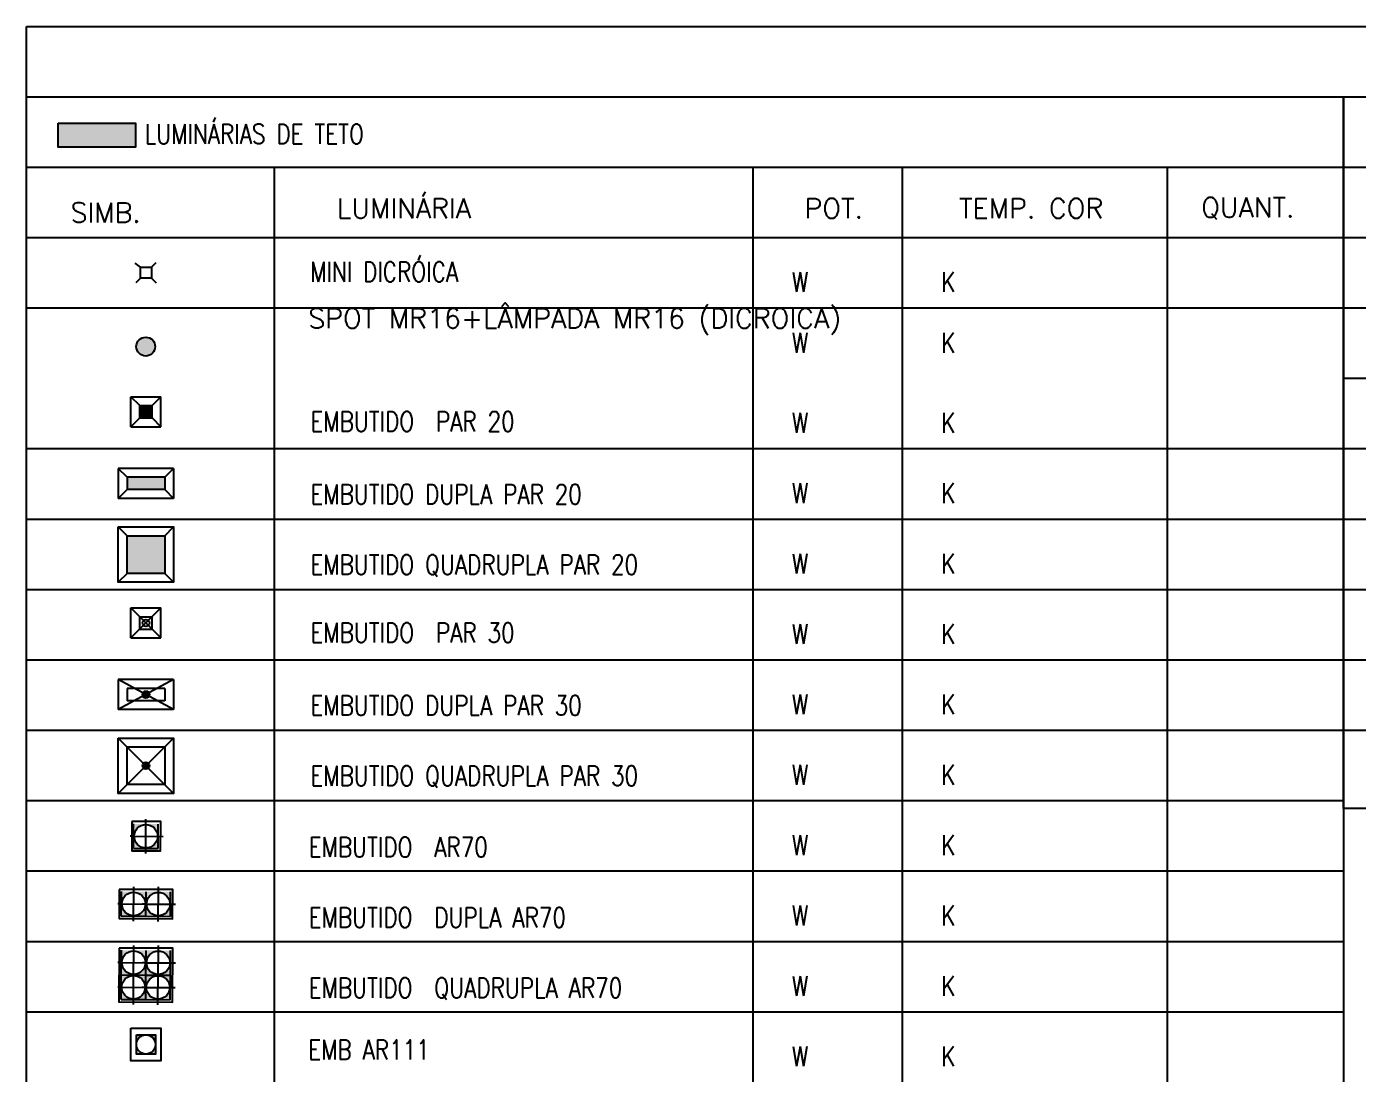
# Model space of a CAD drawing. Header units: metres. Extents: x 2442 to 5008, y 1070 to 2228.
# Drawn here: x 2494.78 to 2502.35, y 1079.79 to 1085.74 of the extents above; entities that cross this region are included whole.
import ezdxf

# ---------------------------------------------------------------- set-up
doc = ezdxf.new("R2010")
doc.units = ezdxf.units.M
for name, color, linetype in [('003', 1, 'Continuous'), ('ARQ-TEXTO3', 3, 'Continuous'), ('Iluminação (teto)', 10, 'Continuous'), ('LEGENDA_LINHA', 8, 'Continuous'), ('Luminárias', 1, 'Continuous'), ('MOBIL', 7, 'Continuous')]:
    doc.layers.add(name, color=color, linetype=linetype)
doc.styles.add('ROMANS', font='ROMANS.SHX')

# ---------------------------------------------------------------- blocks, each defined once
blk = doc.blocks.new('DICROICA')
blk.add_hatch(color=256).paths.add_polyline_path([(38319.35310211413, -4676.79562695502), (38319.35310211412, -4676.72562695502), (38319.28310211413, -4676.72562695502), (38319.28310211413, -4676.79562695502)])
for p, q in [((38319.28310211412, -4676.72562695502), (38319.23310211413, -4676.675626955028)), ((38319.23310211413, -4676.675626955021), (38319.23310211413, -4676.845626955019)), ((38319.23310211413, -4676.675626955021), (38319.40310211411, -4676.675626955021)), ((38319.35310211412, -4676.72562695502), (38319.40310211412, -4676.675626955021)), ((38319.40310211411, -4676.675626955021), (38319.40310211413, -4676.845626955019)), ((38319.28310211413, -4676.72562695502), (38319.28310211413, -4676.79562695502)), ((38319.28310211413, -4676.72562695502), (38319.35310211412, -4676.72562695502)), ((38319.35310211412, -4676.72562695502), (38319.35310211413, -4676.79562695502)), ((38319.28310211413, -4676.79562695502), (38319.23310211413, -4676.845626955012)), ((38319.23310211413, -4676.845626955019), (38319.40310211413, -4676.845626955019)), ((38319.28310211414, -4676.79562695502), (38319.35310211412, -4676.79562695502)), ((38319.35310211413, -4676.79562695502), (38319.40310211413, -4676.845626955019))]:
    blk.add_line(p, q)
blk = doc.blocks.new('011156')
for p, q in [((-2.500000000000909, 2.499999999999886), (-4.621320343562729, 4.621320343559432)), ((2.499999999999091, 2.499999999999886), (4.621320343557272, 4.621320343559432)), ((-2.500000000000909, -2.500000000000114), (-4.621320343562729, -4.62132034355966)), ((2.499999999999091, -2.500000000000114), (4.39493723954638, -4.825771454416667))]:
    blk.add_line(p, q)
blk.add_lwpolyline([(-2.500000000000909, -2.5), (2.499999999999091, -2.5), (2.499999999999091, 2.5), (-2.500000000000909, 2.5)], close=True)
blk = doc.blocks.new('CHIP')
at = {"layer": 'Iluminação (teto)', "color": 240, "true_color": 0xed1f24, "xscale": -0.01251927773493109, "yscale": 0.01251927773493109, "zscale": 0.01251927773493109, "rotation": 180}
blk.add_blockref('011156', (38319.16247133936, -4680.189256089168), dxfattribs=at)
blk = doc.blocks.new('diojfi')
at = {"layer": 'Iluminação (teto)', "true_color": 0xed1f24}
blk.add_hatch(color=240, dxfattribs=at).paths.add_polyline_path([(38319.44047549593, -4679.64569434268), (38319.44047549593, -4679.43169434268), (38319.37047549593, -4679.43169434268), (38319.37047549593, -4679.64569434268)])
at = {"layer": 'Iluminação (teto)', "color": 240, "true_color": 0xed1f24}
for p, q in [((38319.37047549593, -4679.43169434268), (38319.32047549592, -4679.381694342681)), ((38319.32047549592, -4679.381694342681), (38319.32047549593, -4679.695694342679)), ((38319.32047549592, -4679.381694342681), (38319.49047549592, -4679.381694342681)), ((38319.44047549593, -4679.43169434268), (38319.49047549593, -4679.381694342677)), ((38319.49047549592, -4679.381694342681), (38319.49047549593, -4679.695694342679)), ((38319.37047549593, -4679.43169434268), (38319.44047549593, -4679.43169434268)), ((38319.37047549593, -4679.43169434268), (38319.37047549593, -4679.64569434268)), ((38319.44047549593, -4679.43169434268), (38319.44047549593, -4679.64569434268)), ((38319.37047549593, -4679.64569434268), (38319.32047549593, -4679.695694342676)), ((38319.37047549593, -4679.64569434268), (38319.44047549593, -4679.64569434268)), ((38319.44047549593, -4679.64569434268), (38319.49047549594, -4679.695694342679)), ((38319.32047549593, -4679.695694342679), (38319.49047549593, -4679.695694342679))]:
    blk.add_line(p, q, dxfattribs=at)
blk = doc.blocks.new('PAR20 4')
at = {"layer": 'Iluminação (teto)', "true_color": 0xed1f24}
blk.add_hatch(color=240, dxfattribs=at).paths.add_polyline_path([(7.89096665143461, 152.6062733696239), (8.104966651434552, 152.6062733696312), (8.104966651434552, 152.8202733696224), (7.89096665143461, 152.8202733696151)])
at = {"layer": 'Iluminação (teto)', "color": 240, "true_color": 0xed1f24}
for p, q in [((7.890966651431699, 152.8202733696187), (7.8409666514317, 152.8702733696188)), ((8.104966651437461, 152.8202733696187), (8.154966651437462, 152.8702733696188)), ((7.890966651431699, 152.6062733696276), (7.8409666514317, 152.5562733696275)), ((8.104966651437461, 152.6062733696276), (8.154966651437462, 152.5562733696275))]:
    blk.add_line(p, q, dxfattribs=at)
for points in [[(7.8409666514317, 152.8702733696188), (8.154966651437462, 152.8702733696188), (8.154966651437462, 152.5562733696275), (7.8409666514317, 152.5562733696275)], [(7.890966651431699, 152.8202733696187), (8.104966651437461, 152.8202733696187), (8.104966651437461, 152.6062733696276), (7.890966651431699, 152.6062733696276)]]:
    blk.add_lwpolyline(points, close=True, dxfattribs=at)
blk = doc.blocks.new('PAR30 1')
at = {"layer": 'Iluminação (teto)'}
h = blk.add_hatch(dxfattribs=at)
h.set_pattern_fill('ANSI31', color=256)
h.set_pattern_definition([(45, (0, 0), (-0.08838834764831845, 0.08838834764831845), [])])
edge = h.paths.add_edge_path()
edge.add_arc((7.507752090676149, 152.3246543280657), 0.02, 0, 360)
at = {"layer": 'Iluminação (teto)', "color": 240, "true_color": 0xed1f24}
for p, q in [((7.422752090677022, 152.4096543280539), (7.592752090675276, 152.4096543280684)), ((7.422752090677022, 152.2396543280702), (7.422752090677022, 152.4096543280539)), ((7.592752090675276, 152.4096543280684), (7.422752090684298, 152.2396543280702)), ((7.592752090675276, 152.2396543280702), (7.422752090677022, 152.4096543280612)), ((7.592752090675276, 152.2396543280702), (7.592752090675276, 152.4096543280684)), ((7.472752090677023, 152.3596543280581), (7.542752090675276, 152.3596543280642)), ((7.472752090677022, 152.2896543280702), (7.472752090677023, 152.3596543280581)), ((7.542752090675275, 152.2896543280702), (7.542752090675276, 152.3596543280642)), ((7.472752090677022, 152.2896543280702), (7.542752090675275, 152.2896543280702)), ((7.422752090677022, 152.2396543280702), (7.592752090675276, 152.2396543280702))]:
    blk.add_line(p, q, dxfattribs=at)
at = {"layer": 'Iluminação (teto)'}
blk.add_circle((7.507752090676149, 152.3246543280657), 0.02, dxfattribs=at)
blk = doc.blocks.new('PAR30 2')
at = {"layer": 'Iluminação (teto)'}
h = blk.add_hatch(color=256, dxfattribs=at)
h.dxf.hatch_style = 1
edge = h.paths.add_edge_path()
edge.add_arc((7.507752090688604, 151.9176599500666), 0.02, 0, 360)
at = {"layer": 'Iluminação (teto)', "color": 240, "true_color": 0xed1f24}
for p, q in [((7.664752090683578, 152.0026599500707), (7.350752090685091, 152.0026599500634)), ((7.350752090685091, 152.0026599500634), (7.350752090685091, 151.8326599500651)), ((7.664752090683578, 151.8326599500724), (7.350752090688729, 152.0026599500634)), ((7.664752090683578, 152.0026599500707), (7.350752090685091, 151.8326599500579)), ((7.664752090683578, 152.0026599500707), (7.664752090683578, 151.8326599500724)), ((7.614752090683578, 151.9526599500695), (7.400752090685091, 151.9526599500645)), ((7.400752090685091, 151.9526599500645), (7.400752090685091, 151.8826599500663)), ((7.614752090683578, 151.8826599500712), (7.400752090685091, 151.8826599500663)), ((7.614752090683578, 151.9526599500695), (7.614752090683578, 151.8826599500712)), ((7.664752090683578, 151.8326599500724), (7.350752090685091, 151.8326599500651))]:
    blk.add_line(p, q, dxfattribs=at)
at = {"layer": 'Iluminação (teto)'}
blk.add_circle((7.507752090688604, 151.9176599500666), 0.02, dxfattribs=at)
blk = doc.blocks.new('PAR30 4')
at = {"layer": 'Iluminação (teto)'}
h = blk.add_hatch(color=256, dxfattribs=at)
h.dxf.hatch_style = 1
edge = h.paths.add_edge_path()
edge.add_arc((7.507752090689095, 151.5132733696963), 0.02, 0, 360)
at = {"layer": 'Iluminação (teto)', "color": 240, "true_color": 0xed1f24}
for p, q in [((7.664752090688126, 151.6702733696185), (7.350752090682364, 151.3562733696273)), ((7.664752090688126, 151.3562733696273), (7.350752090682364, 151.6702733696185))]:
    blk.add_line(p, q, dxfattribs=at)
for points in [[(7.350752090682364, 151.6702733696185), (7.664752090688126, 151.6702733696185), (7.664752090688126, 151.3562733696273), (7.350752090682364, 151.3562733696273)], [(7.400752090682364, 151.6202733696185), (7.614752090688127, 151.6202733696185), (7.614752090688127, 151.4062733696273), (7.400752090682364, 151.4062733696273)]]:
    blk.add_lwpolyline(points, close=True, dxfattribs=at)
at = {"layer": 'Iluminação (teto)'}
blk.add_circle((7.507752090689095, 151.5132733696963), 0.02, dxfattribs=at)
blk = doc.blocks.new('AR111 1')
at = {"layer": 'Luminárias', "true_color": 0xed1f24}
h = blk.add_hatch(color=240, dxfattribs=at)
h.dxf.hatch_style = 1
h.paths.add_polyline_path([(7.491731464319628, 150.7822628583591), (7.490532435563409, 150.7841284163532), (7.437759761302686, 150.7841284163532), (7.437759761302686, 150.7151519674552, -0.3439644315199508)])
h.paths.add_polyline_path([(7.577744571052563, 150.7835572108182), (7.577744571052563, 150.7841284163532), (7.507752166170349, 150.7841208220508, -0.2239614866053476), (7.561761956571672, 150.7586510650416)])
h.paths.add_polyline_path([(7.577744571052563, 150.7835572108182), (7.561761956571672, 150.7586510650416, -0.1703090787745664), (7.577744571052563, 150.7151519664675)])
h.paths.add_polyline_path([(7.563084597459465, 150.6712451640661, -0.2319201069678326), (7.507752166170349, 150.6441208220509), (7.577744571052563, 150.6441132277558), (7.577744571052563, 150.6484358437871)])
h.paths.add_polyline_path([(7.577744571052563, 150.7130896776342, -0.1625340022969849), (7.563084597459465, 150.6712451640661), (7.577744571052563, 150.6484358437871)])
h.paths.add_polyline_path([(7.437759761302686, 150.7130896766465), (7.437759761302686, 150.6441132277558), (7.488261459415526, 150.6441132277558), (7.489773241689136, 150.6464690794679, -0.3359214563888753)])
at = {"layer": 'Luminárias', "color": 240, "true_color": 0xed1f24}
for points in [[(7.398655298274434, 150.8333286279073), (7.616848883098328, 150.8333286279073), (7.616848883098328, 150.5949130284977), (7.398655298274434, 150.5949130284977)], [(7.437759761302686, 150.7841284163532), (7.577744571052563, 150.7841284163532), (7.577744571052563, 150.6441132277558), (7.437759761302686, 150.6441132277558)]]:
    blk.add_lwpolyline(points, close=True, dxfattribs=at)
blk.add_circle((7.507752166170349, 150.7141208220509), 0.07000000000002649, dxfattribs=at)
blk = doc.blocks.new('AR70 2')
at = {"layer": 'Iluminação (teto)', "true_color": 0xed1f24}
h = blk.add_hatch(color=240, dxfattribs=at)
edge = h.paths.add_edge_path()
edge.add_arc((30.90381106075679, 150.7279506779576), 0.06994882196897853, 89.58820013506357, 179.6720717085646, ccw=False)
edge.add_line((30.904313797044, 150.7978976932703), (30.83431525554417, 150.7983495643505))
edge.add_line((30.83431525554411, 150.7983495643506), (30.83386338446388, 150.7283510228466))
edge = h.paths.add_edge_path()
edge.add_line((30.97386046747092, 150.7274472806829), (30.97431233854389, 150.79744582219))
edge.add_line((30.9743123385439, 150.79744582219), (30.90431379704407, 150.7978976932702))
edge.add_arc((30.90386192596375, 150.7278991517631), 0.0700000000042526, 359.630135920055, 449.630135920055, ccw=False)
edge = h.paths.add_edge_path()
edge.add_arc((30.90386192596738, 150.7278991517668), 0.07000000000061503, 269.630135917077, 359.6301359170769, ccw=False)
edge.add_line((30.90341005488349, 150.6579006102641), (30.97340859638332, 150.6574487391839))
edge.add_line((30.97340859638293, 150.6574487391834), (30.97386046747041, 150.7274472806832))
edge = h.paths.add_edge_path()
edge.add_line((30.83341151338336, 150.6583524813435), (30.90341005488319, 150.6579006102633))
edge.add_arc((30.90381039977969, 150.7278482865598), 0.0699488219730663, 179.5882001358112, 269.67207170204404, ccw=False)
edge.add_line((30.83386338446385, 150.7283510228466), (30.83341151338362, 150.6583524813435))
h = blk.add_hatch(color=240, dxfattribs=at)
edge = h.paths.add_edge_path()
edge.add_arc((31.04380814375635, 150.7270469357967), 0.06994882196897853, 89.58820013506357, 179.6720717085646, ccw=False)
edge.add_line((31.04431088004356, 150.7969939511094), (30.97431233854373, 150.7974458221896))
edge.add_line((30.97431233854367, 150.7974458221896), (30.97386046746344, 150.7274472806857))
edge = h.paths.add_edge_path()
edge.add_line((31.11385755047048, 150.7265435385219), (31.11430942154345, 150.7965420800291))
edge.add_line((31.11430942154346, 150.7965420800291), (31.04431088004363, 150.7969939511093))
edge.add_arc((31.04385900896331, 150.7269954096022), 0.0700000000042526, 359.630135920055, 449.630135920055, ccw=False)
edge = h.paths.add_edge_path()
edge.add_arc((31.04385900896694, 150.7269954096058), 0.07000000000061503, 269.630135917077, 359.6301359170769, ccw=False)
edge.add_line((31.04340713788305, 150.6569968681032), (31.11340567938288, 150.656544997023))
edge.add_line((31.11340567938249, 150.6565449970225), (31.11385755046997, 150.7265435385223))
edge = h.paths.add_edge_path()
edge.add_line((30.97340859638292, 150.6574487391825), (31.04340713788275, 150.6569968681023))
edge.add_arc((31.04380748277925, 150.7269445443989), 0.0699488219730663, 179.5882001358112, 269.67207170204404, ccw=False)
edge.add_line((30.97386046746341, 150.7274472806856), (30.97340859638318, 150.6574487391826))
at = {"layer": 'Iluminação (teto)', "color": 240, "true_color": 0xed1f24}
for p, q in [((30.90322930644847, 150.6299011936593), (30.90449454547902, 150.8258971098665)), ((31.04322638944803, 150.6289974514983), (31.04449162847858, 150.8249933677056)), ((30.83341151338336, 150.6583524813435), (30.83431525554411, 150.7983495643506)), ((30.97340859638293, 150.6574487391834), (30.9743123385439, 150.79744582219)), ((30.97340859638292, 150.6574487391825), (30.97431233854367, 150.7974458221896)), ((31.11340567938249, 150.6565449970225), (31.11430942154346, 150.7965420800291)), ((30.8354952367064, 150.7283226149837), (30.81433720491113, 150.7284569036436)), ((30.8338632713584, 150.7283331500319), (30.83712720205462, 150.7283120799374)), ((30.83386338445361, 150.7283510228475), (31.00185988406783, 150.7272665322551)), ((30.97549231970596, 150.7274188728228), (30.95433428791069, 150.7275531614827)), ((30.97386035435796, 150.727429407871), (30.97712428505418, 150.7274083377764)), ((30.97386046745318, 150.7274472806865), (31.14185696706739, 150.7263627900942)), ((30.83341151338336, 150.6583524813435), (30.97340859638293, 150.6574487391834)), ((30.97340859638292, 150.6574487391825), (31.11340567938249, 150.6565449970225))]:
    blk.add_line(p, q, dxfattribs=at)
blk.add_lwpolyline([(30.82231441390616, 150.8107427127065), (30.82122690417294, 150.6447326452039), (31.12541910232278, 150.6441560118515), (31.12648143517879, 150.81016623915)], close=True, dxfattribs=at)
for centre in [(30.90386192595647, 150.7278991517631), (31.04385900895603, 150.7269954096022)]:
    blk.add_circle(centre, 0.06673600140793136, dxfattribs=at)
blk = doc.blocks.new('AR70 4')
at = {"layer": 'Iluminação (teto)', "true_color": 0xed1f24}
h = blk.add_hatch(color=240, dxfattribs=at)
edge = h.paths.add_edge_path()
edge.add_arc((30.90381106075679, 150.3943918669894), 0.06994882196897853, 89.58820013506357, 179.6720717085646, ccw=False)
edge.add_line((30.904313797044, 150.464338882302), (30.83431525554417, 150.4647907533822))
edge.add_line((30.83431525554411, 150.4647907533823), (30.83386338446388, 150.3947922118784))
edge = h.paths.add_edge_path()
edge.add_line((30.97386046747092, 150.3938884697146), (30.97431233854389, 150.4638870112217))
edge.add_line((30.9743123385439, 150.4638870112218), (30.90431379704407, 150.464338882302))
edge.add_arc((30.90386192596375, 150.3943403407949), 0.0700000000042526, 359.630135920055, 449.630135920055, ccw=False)
edge = h.paths.add_edge_path()
edge.add_arc((30.90386192596738, 150.3943403407985), 0.07000000000061503, 269.630135917077, 359.6301359170769, ccw=False)
edge.add_line((30.90341005488349, 150.3243417992959), (30.97340859638332, 150.3238899282157))
edge.add_line((30.97340859638293, 150.3238899282152), (30.97386046747041, 150.3938884697149))
edge = h.paths.add_edge_path()
edge.add_line((30.83341151338336, 150.3247936703752), (30.90341005488319, 150.324341799295))
edge.add_arc((30.90381039977969, 150.3942894755915), 0.0699488219730663, 179.5882001358112, 269.67207170204404, ccw=False)
edge.add_line((30.83386338446385, 150.3947922118783), (30.83341151338362, 150.3247936703753))
h = blk.add_hatch(color=240, dxfattribs=at)
edge = h.paths.add_edge_path()
edge.add_arc((31.04380814375635, 150.3934881248284), 0.06994882196897853, 89.58820013506357, 179.6720717085646, ccw=False)
edge.add_line((31.04431088004356, 150.4634351401411), (30.97431233854373, 150.4638870112213))
edge.add_line((30.97431233854367, 150.4638870112213), (30.97386046746344, 150.3938884697174))
edge = h.paths.add_edge_path()
edge.add_line((31.11385755047048, 150.3929847275537), (31.11430942154345, 150.4629832690608))
edge.add_line((31.11430942154346, 150.4629832690608), (31.04431088004363, 150.463435140141))
edge.add_arc((31.04385900896331, 150.3934365986339), 0.0700000000042526, 359.630135920055, 449.630135920055, ccw=False)
edge = h.paths.add_edge_path()
edge.add_arc((31.04385900896694, 150.3934365986375), 0.07000000000061503, 269.630135917077, 359.6301359170769, ccw=False)
edge.add_line((31.04340713788305, 150.3234380571349), (31.11340567938288, 150.3229861860547))
edge.add_line((31.11340567938249, 150.3229861860542), (31.11385755046997, 150.392984727554))
edge = h.paths.add_edge_path()
edge.add_line((30.97340859638292, 150.3238899282143), (31.04340713788275, 150.3234380571341))
edge.add_arc((31.04380748277925, 150.3933857334306), 0.0699488219730663, 179.5882001358112, 269.67207170204404, ccw=False)
edge.add_line((30.97386046746341, 150.3938884697174), (30.97340859638318, 150.3238899282143))
h = blk.add_hatch(color=240, dxfattribs=at)
edge = h.paths.add_edge_path()
edge.add_arc((30.90290731859668, 150.2543947839823), 0.06994882196897853, 89.58820013506357, 179.6720717085646, ccw=False)
edge.add_line((30.9034100548839, 150.324341799295), (30.83341151338406, 150.3247936703752))
edge.add_line((30.833411513384, 150.3247936703752), (30.83295964230377, 150.2547951288713))
edge = h.paths.add_edge_path()
edge.add_line((30.97295672531081, 150.2538913867075), (30.97340859638378, 150.3238899282147))
edge.add_line((30.97340859638379, 150.3238899282147), (30.90341005488396, 150.3243417992949))
edge.add_arc((30.90295818380364, 150.2543432577878), 0.0700000000042526, 359.630135920055, 449.630135920055, ccw=False)
edge = h.paths.add_edge_path()
edge.add_arc((30.90295818380728, 150.2543432577914), 0.07000000000061503, 269.630135917077, 359.6301359170769, ccw=False)
edge.add_line((30.90250631272338, 150.1843447162888), (30.97250485422321, 150.1838928452086))
edge.add_line((30.97250485422282, 150.1838928452081), (30.9729567253103, 150.2538913867079))
edge = h.paths.add_edge_path()
edge.add_line((30.83250777122325, 150.1847965873681), (30.90250631272308, 150.1843447162879))
edge.add_arc((30.90290665761959, 150.2542923925845), 0.0699488219730663, 179.5882001358112, 269.67207170204404, ccw=False)
edge.add_line((30.83295964230374, 150.2547951288712), (30.83250777122351, 150.1847965873682))
h = blk.add_hatch(color=240, dxfattribs=at)
edge = h.paths.add_edge_path()
edge.add_arc((31.04290440159624, 150.2534910418213), 0.06994882196897853, 89.58820013506357, 179.6720717085646, ccw=False)
edge.add_line((31.04340713788346, 150.323438057134), (30.97340859638362, 150.3238899282142))
edge.add_line((30.97340859638356, 150.3238899282143), (30.97295672530333, 150.2538913867103))
edge = h.paths.add_edge_path()
edge.add_line((31.11295380831037, 150.2529876445466), (31.11340567938334, 150.3229861860537))
edge.add_line((31.11340567938336, 150.3229861860538), (31.04340713788352, 150.323438057134))
edge.add_arc((31.0429552668032, 150.2534395156268), 0.0700000000042526, 359.630135920055, 449.630135920055, ccw=False)
edge = h.paths.add_edge_path()
edge.add_arc((31.04295526680684, 150.2534395156305), 0.07000000000061503, 269.630135917077, 359.6301359170769, ccw=False)
edge.add_line((31.04250339572294, 150.1834409741278), (31.11250193722277, 150.1829891030476))
edge.add_line((31.11250193722238, 150.1829891030471), (31.11295380830986, 150.2529876445469))
edge = h.paths.add_edge_path()
edge.add_line((30.97250485422281, 150.1838928452072), (31.04250339572264, 150.183440974127))
edge.add_arc((31.04290374061915, 150.2533886504235), 0.0699488219730663, 179.5882001358112, 269.67207170204404, ccw=False)
edge.add_line((30.9729567253033, 150.2538913867103), (30.97250485422308, 150.1838928452073))
at = {"layer": 'Iluminação (teto)', "color": 240, "true_color": 0xed1f24}
for p, q in [((30.83341151338336, 150.3247936703752), (30.83431525554411, 150.4647907533823)), ((30.90322930644847, 150.296342382691), (30.90449454547902, 150.4923382988983)), ((30.97340859638293, 150.3238899282152), (30.9743123385439, 150.4638870112218)), ((30.97340859638292, 150.3238899282143), (30.97431233854367, 150.4638870112213)), ((31.04322638944803, 150.2954386405301), (31.04449162847858, 150.4914345567373)), ((31.11340567938249, 150.3229861860542), (31.11430942154346, 150.4629832690608)), ((30.8354952367064, 150.3947638040155), (30.81433720491113, 150.3948980926753)), ((30.8338632713584, 150.3947743390637), (30.83712720205462, 150.3947532689691)), ((30.83386338445361, 150.3947922118792), (31.00185988406783, 150.3937077212869)), ((30.97549231970596, 150.3938600618545), (30.95433428791069, 150.3939943505144)), ((30.97386035435796, 150.3938705969027), (30.97712428505418, 150.3938495268081)), ((30.97386046745318, 150.3938884697183), (31.14185696706739, 150.3928039791259)), ((30.83250777122325, 150.1847965873681), (30.833411513384, 150.3247936703752)), ((30.83341151338336, 150.3247936703752), (30.97340859638293, 150.3238899282152)), ((30.90232556428836, 150.1563452996839), (30.90359080331891, 150.3523412158912)), ((30.97250485422282, 150.1838928452081), (30.97340859638379, 150.3238899282147)), ((30.97250485422281, 150.1838928452072), (30.97340859638356, 150.3238899282143)), ((30.97340859638292, 150.3238899282143), (31.11340567938249, 150.3229861860542)), ((31.04232264728793, 150.155441557523), (31.04358788631847, 150.3514374737302)), ((31.11250193722238, 150.1829891030471), (31.11340567938336, 150.3229861860538)), ((30.83459149454629, 150.2547667210084), (30.81343346275102, 150.2549010096683)), ((30.83295952919829, 150.2547772560566), (30.83622345989452, 150.254756185962)), ((30.83295964229351, 150.2547951288721), (31.00095614190773, 150.2537106382798)), ((30.97458857754585, 150.2538629788475), (30.95343054575059, 150.2539972675073)), ((30.97295661219786, 150.2538735138957), (30.97622054289408, 150.2538524438011)), ((30.97295672529307, 150.2538913867112), (31.14095322490729, 150.2528068961188)), ((30.83250777122325, 150.1847965873681), (30.97250485422282, 150.1838928452081)), ((30.97250485422281, 150.1838928452072), (31.11250193722238, 150.1829891030471))]:
    blk.add_line(p, q, dxfattribs=at)
blk.add_lwpolyline([(30.82231441390616, 150.4771839017383), (30.82032316201283, 150.1711767512286), (31.12451536016267, 150.1706001178761), (31.12648143517879, 150.4766074281818)], close=True, dxfattribs=at)
for centre in [(30.90386192595647, 150.3943403407949), (31.04385900895603, 150.3934365986339), (30.90295818379636, 150.2543432577878), (31.04295526679592, 150.2534395156268)]:
    blk.add_circle(centre, 0.06673600140793136, dxfattribs=at)
blk = doc.blocks.new('AR7000')
at = {"layer": 'Iluminação (teto)', "true_color": 0xed1f24}
h = blk.add_hatch(color=240, dxfattribs=at)
edge = h.paths.add_edge_path()
edge.add_arc((2889.838133563723, 1340.393650556136), 0.06994882196897853, 89.58820013506357, 179.6720717085646, ccw=False)
edge.add_line((2889.83863630001, 1340.463597571449), (2889.76863775851, 1340.464049442529))
edge.add_line((2889.76863775851, 1340.464049442529), (2889.76818588743, 1340.394050901025))
edge = h.paths.add_edge_path()
edge.add_line((2889.908182970437, 1340.393147158862), (2889.90863484151, 1340.463145700369))
edge.add_line((2889.90863484151, 1340.463145700369), (2889.83863630001, 1340.463597571449))
edge.add_arc((2889.83818442893, 1340.393599029942), 0.0700000000042526, 359.630135920055, 449.630135920055, ccw=False)
edge = h.paths.add_edge_path()
edge.add_arc((2889.838184428933, 1340.393599029946), 0.07000000000061503, 269.630135917077, 359.6301359170769, ccw=False)
edge.add_line((2889.837732557849, 1340.323600488443), (2889.907731099349, 1340.323148617363))
edge.add_line((2889.907731099349, 1340.323148617362), (2889.908182970436, 1340.393147158862))
edge = h.paths.add_edge_path()
edge.add_line((2889.767734016349, 1340.324052359522), (2889.837732557849, 1340.323600488442))
edge.add_arc((2889.838132902746, 1340.393548164739), 0.0699488219730663, 179.5882001358112, 269.67207170204404, ccw=False)
edge.add_line((2889.76818588743, 1340.394050901025), (2889.76773401635, 1340.324052359522))
at = {"layer": 'Iluminação (teto)', "color": 240, "true_color": 0xed1f24}
for p, q in [((2889.837551809414, 1340.295601071838), (2889.838817048445, 1340.491596988045)), ((2889.767734016349, 1340.324052359522), (2889.76863775851, 1340.464049442529)), ((2889.907731099349, 1340.323148617362), (2889.90863484151, 1340.463145700369)), ((2889.769817739672, 1340.394022493163), (2889.748659707877, 1340.394156781822)), ((2889.768185774325, 1340.394033028211), (2889.771449705021, 1340.394011958116)), ((2889.768185887419, 1340.394050901026), (2889.936182387034, 1340.392966410434)), ((2889.767734016349, 1340.324052359522), (2889.907731099349, 1340.323148617362))]:
    blk.add_line(p, q, dxfattribs=at)
blk.add_lwpolyline([(2889.758586851233, 1340.477102259814), (2889.7574993415, 1340.311092192312), (2889.92169445665, 1340.31141930112), (2889.922756789506, 1340.477429528419)], close=True, dxfattribs=at)
blk.add_circle((2889.838184428922, 1340.393599029942), 0.06673600140793136, dxfattribs=at)

msp = doc.modelspace()

# ---------------------------------------------------------------- hatches: boundary and pattern name
at = {"layer": 'Iluminação (teto)', "true_color": 0xed1f24}
msp.add_hatch(color=240, dxfattribs=at).paths.add_polyline_path([(2495.399907511134, 1085.193819847475), (2494.959536734647, 1085.193819847475), (2494.959536734647, 1085.056317948359), (2495.399907511134, 1085.056317948359)])
at = {"layer": 'Iluminação (teto)'}
h = msp.add_hatch(color=256, dxfattribs=at)
h.dxf.hatch_style = 1
h.paths.add_polyline_path([(2495.510882839661, 1083.923767430004, 1), (2495.40348836045, 1083.923767430004, 1)])

# ---------------------------------------------------------------- linework, layer by layer
msp.add_lwpolyline([(2494.959536734647, 1085.193819847475), (2495.399907511134, 1085.193819847475), (2495.399907511134, 1085.056317948359), (2494.959536734647, 1085.056317948359)], close=True, dxfattribs=at)
msp.add_circle((2495.457185600056, 1083.923767430004), 0.05369723960557492, dxfattribs=at)
at = {"layer": 'LEGENDA_LINHA', "linetype": 'Continuous'}
for p, q in [((2494.780473083954, 1085.742039938684), (2523.833007369925, 1085.742039938684)), ((2523.833007369925, 1085.342039938684), (2494.780473083954, 1085.342039938684)), ((2502.263848460188, 1084.942039938684), (2494.780473083954, 1084.942039938684)), ((2496.187822343414, 1084.942039938684), (2496.187822343415, 1073.739648290295)), ((2498.90934187231, 1074.542039938682), (2498.90934187231, 1084.942039938684)), ((2499.758001223423, 1074.542039938682), (2499.758001223423, 1084.942039938684)), ((2501.26254559737, 1074.542039938682), (2501.26254559737, 1084.942039938684)), ((2509.634450012511, 1084.942039938684), (2502.263848460188, 1084.942039938684)), ((2502.263848460188, 1084.542039938684), (2494.780473083954, 1084.542039938684)), ((2509.634450012511, 1084.542039938684), (2502.263848460188, 1084.542039938684)), ((2502.263848460188, 1084.142039938684), (2494.780473083954, 1084.142039938684)), ((2509.523779966126, 1084.142039938684), (2502.263848460188, 1084.142039938684)), ((2509.523779966126, 1083.742039938684), (2502.263848460188, 1083.742039938684)), ((2502.263848460188, 1083.342039938684), (2494.780473083954, 1083.342039938684)), ((2509.523779966126, 1083.342039938684), (2502.263848460188, 1083.342039938684)), ((2502.263848460188, 1082.942039938684), (2494.780473083954, 1082.942039938684)), ((2509.523779966126, 1082.942039938684), (2502.263848460188, 1082.942039938684)), ((2502.263848460188, 1082.542039938684), (2494.780473083954, 1082.542039938684)), ((2509.523779966126, 1082.542039938684), (2502.263848460188, 1082.542039938684)), ((2502.263848460188, 1082.142039938684), (2494.780473083954, 1082.142039938684)), ((2509.523779966126, 1082.142039938684), (2502.263848460188, 1082.142039938684)), ((2502.263848460188, 1081.742039938684), (2494.780473083954, 1081.742039938684)), ((2509.523779966126, 1081.742039938684), (2502.263848460188, 1081.742039938684)), ((2502.263848460188, 1081.342039938683), (2494.780473083954, 1081.342039938683)), ((2502.263848460188, 1080.942039938683), (2494.780473083955, 1080.942039938683)), ((2502.263848460188, 1080.542039938683), (2494.780473083955, 1080.542039938683)), ((2502.263848460188, 1080.142039938683), (2494.780473083955, 1080.142039938683))]:
    msp.add_line(p, q, dxfattribs=at)
for points in [[(2502.263848460188, 1085.342039938684), (2502.263848460188, 1073.739648290296), (2494.780473083955, 1073.739648290295), (2494.780473083954, 1085.742039938684)], [(2509.523779966126, 1085.342039938685), (2509.523779966126, 1081.298630983706), (2502.263848460188, 1081.298630983705), (2502.263848460188, 1085.342039938684)]]:
    msp.add_lwpolyline(points, dxfattribs=at)

# ---------------------------------------------------------------- block references
at = {"layer": '003'}
msp.add_blockref('AR7000', (-394.3801150688114, -259.2522863119414), dxfattribs=at)
at = {"layer": 'Iluminação (teto)', "rotation": 90}
for name, p in [('CHIP', (-2184.731007822559, -37234.81904510186)), ('DICROICA', (-2181.30237868841, -37235.7646118562))]:
    msp.add_blockref(name, p, dxfattribs=at)
at = {"layer": 'Iluminação (teto)'}
for name, p in [('PAR20 4', (2487.460281615176, 930.0288359298629)), ('PAR30 1', (2487.950496175925, 930.0288359298629)), ('PAR30 2', (2487.950496175925, 930.0288359298629)), ('PAR30 4', (2487.950496175925, 930.0288359298629)), ('AR70 2', (2464.484463090658, 930.0288359298629)), ('AR70 4', (2464.484463090658, 930.0288359298629))]:
    msp.add_blockref(name, p, dxfattribs=at)
at = {"layer": 'Iluminação (teto)', "xscale": 0.778182581309693, "yscale": 0.778182581309693, "zscale": 0.778182581309693}
msp.add_blockref('AR111 1', (2489.615949141305, 962.6752685223587), dxfattribs=at)
at = {"layer": 'MOBIL', "rotation": 270}
msp.add_blockref('diojfi', (7174.996942609298, 39402.55197137585), dxfattribs=at)

# ---------------------------------------------------------------- texts
at = {"layer": 'ARQ-TEXTO3', "style": 'ROMANS', "width": 0.8}
for s, p in [('LUMINÁRIAS DE TETO', (2495.45116465845, 1085.075625488543)), ('MINI DICRÓICA', (2496.391465802904, 1084.292507111532)), ('W', (2499.128784759201, 1084.234432300742)), ('K', (2499.977444110315, 1084.234432300741)), ('W', (2499.128784759201, 1083.889139565491)), ('K', (2499.977444110315, 1083.88913956549)), ('EMBUTIDO  PAR 20', (2496.392714865813, 1083.44204295209)), ('W', (2499.128784759201, 1083.434432300742)), ('K', (2499.977444110315, 1083.434432300741)), ('EMBUTIDO DUPLA PAR 20', (2496.392382164152, 1083.028611270693)), ('W', (2499.128784759201, 1083.034432300742)), ('K', (2499.977444110315, 1083.034432300741)), ('EMBUTIDO QUADRUPLA PAR 20', (2496.392382164152, 1082.628611270693)), ('W', (2499.128784759201, 1082.634432300742)), ('K', (2499.977444110315, 1082.634432300741)), ('EMBUTIDO  PAR 30', (2496.392714865813, 1082.24204295209)), ('W', (2499.128784759201, 1082.234432300741)), ('K', (2499.977444110315, 1082.234432300741)), ('EMBUTIDO DUPLA PAR 30', (2496.392382164152, 1081.828611270692)), ('W', (2499.128784759201, 1081.834432300741)), ('K', (2499.977444110315, 1081.834432300741)), ('EMBUTIDO QUADRUPLA PAR 30', (2496.392382164152, 1081.428611270692)), ('W', (2499.128784759201, 1081.434432300741)), ('K', (2499.977444110315, 1081.434432300741)), ('EMBUTIDO  AR70', (2496.382953141948, 1081.02359485599)), ('W', (2499.128784759201, 1081.034432300741)), ('K', (2499.977444110315, 1081.034432300741)), ('EMBUTIDO  DUPLA AR70', (2496.382953141948, 1080.623594855989)), ('W', (2499.128784759201, 1080.634432300741)), ('K', (2499.977444110315, 1080.634432300741)), ('EMBUTIDO  QUADRUPLA AR70', (2496.382953141948, 1080.223594855989)), ('W', (2499.128784759201, 1080.234432300741)), ('K', (2499.977444110315, 1080.234432300741)), ('EMB AR111  ', (2496.380604933563, 1079.871821387812)), ('W', (2499.128784759201, 1079.834432300741)), ('K', (2499.977444110315, 1079.83443230074))]:
    msp.add_text(s, height=0.1125, dxfattribs=at).set_placement(p)
at = {"layer": 'ARQ-TEXTO3', "char_height": 0.1125, "attachment_point": 5, "style": 'ROMANS'}
for s, insert, width in [('LUMINÁRIA', (2496.924467095015, 1084.709464402152), 2.824631314349077), ('SIMB.', (2495.229617524292, 1084.68522164196), 0.4130529768539529), ('POT.', (2499.366871266194, 1084.709464402152), 2.824631314349077), ('TEMP. COR', (2500.488313106986, 1084.709464402152), 2.824631314349077), ('QUANT.', (2501.720074991254, 1084.709464402152), 2.824631314349077)]:
    msp.add_mtext(s, dxfattribs=dict(at, insert=insert, width=width))
at = {"layer": 'ARQ-TEXTO3', "insert": (2496.380816960415, 1084.140799367799), "char_height": 0.1125, "attachment_point": 1, "style": 'ROMANS'}
msp.add_mtext_dynamic_manual_height_columns('SPOT MR16+LÂMPADA MR16 (DICROICA)', width=3.138925504357758, gutter_width=20, heights=[0.5097179038895254], dxfattribs=at)

doc.saveas('drawing.dxf')
